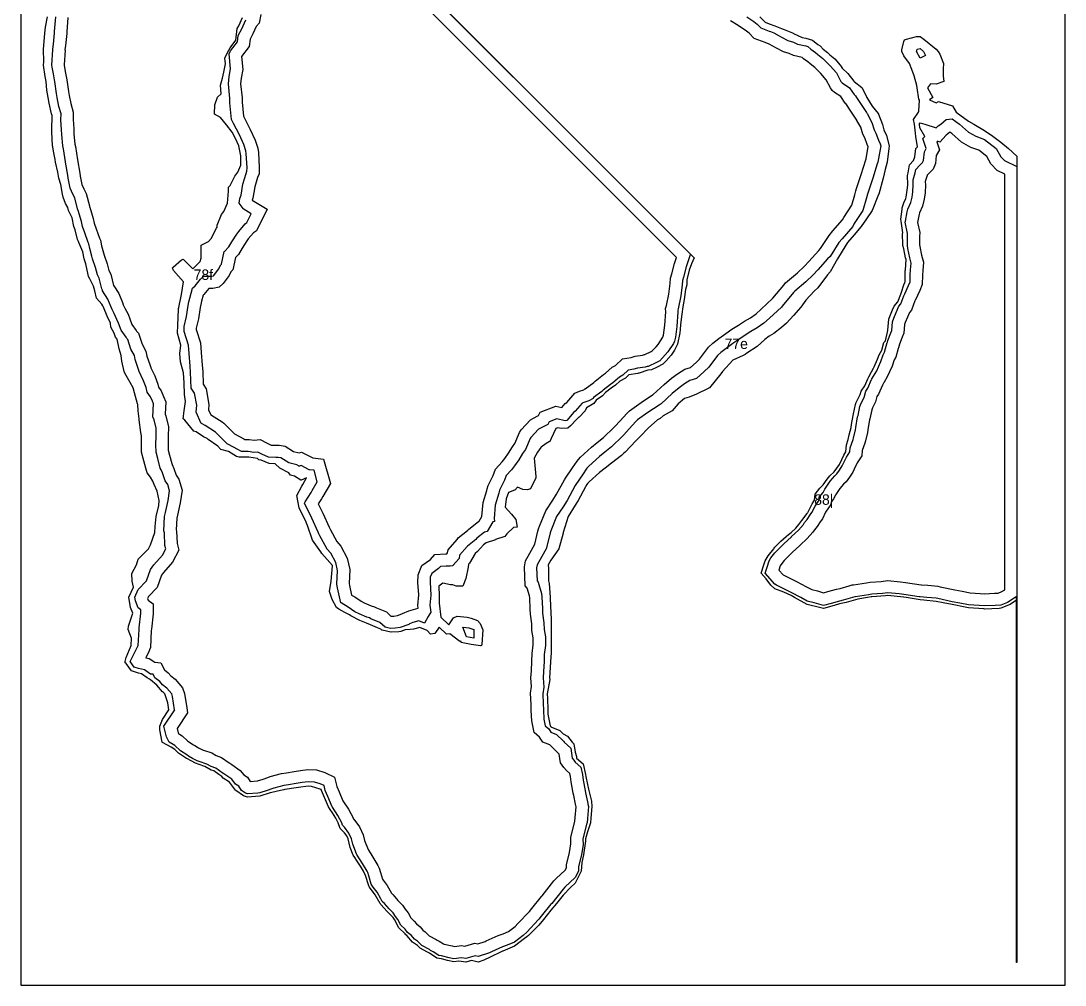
# Model space of a CAD drawing. Header units: millimetres. Extents: x 0 to 600, y 0 to 900.
# Drawn here: x 0 to 600, y 0 to 554 of the extents above; entities that cross this region are included whole.
import ezdxf
from ezdxf.enums import TextEntityAlignment as Align

# ---------------------------------------------------------------- set-up
doc = ezdxf.new("R2010")
doc.units = ezdxf.units.MM
for name, color, linetype in [('CORTE', 1, 'Continuous'), ('GRABADO', 5, 'Continuous'), ('HOJA', 8, 'Continuous')]:
    doc.layers.add(name, color=color, linetype=linetype)

msp = doc.modelspace()

# ---------------------------------------------------------------- linework, layer by layer
at = {"layer": 'CORTE'}
for points in [[(183.64, 621.15), (382.58, 422.21), (386.81, 417.98), (385.36, 414.46), (384.08, 410.79), (382.74, 405.27), (382.58, 402.45), (382.58, 402.45), (382.58, 402.44), (381.82, 399.73), (381.12, 394.05), (381.12, 394.05), (380.29, 389.72), (379.73, 385.58), (379.03, 379.66), (378.81, 376.65), (378.57, 374.9), (378.57, 374.9), (377.31, 368.28), (377.31, 368.28), (377.31, 368.27), (375.47, 364.9), (373.65, 362.05), (373.65, 362.05), (373.64, 362.05), (370.71, 358.73), (368.94, 356.88), (368.94, 356.87), (368.93, 356.86), (365.58, 355.07), (365.58, 355.07), (362.36, 353.57), (362.36, 353.56), (362.35, 353.56), (362.34, 353.56), (360.17, 353.38), (355.33, 351.66), (355.33, 351.66), (354.8, 351.59), (354.53, 351.51), (349.32, 350.69), (347.37, 348.86), (347.37, 348.86), (344.23, 347.02), (341.61, 344.77), (341.61, 344.77), (339.17, 343.02), (335.98, 340.54), (334.16, 338.69), (334.16, 338.68), (330.6, 336.06), (329.16, 334.27), (329.16, 334.26), (329.15, 334.26), (324.99, 331.82), (324.15, 330.09), (324.15, 330.09), (324.14, 330.08), (320.69, 326.27), (320.68, 326.27), (319.21, 325.1), (315.77, 321.33), (315.76, 321.33), (314.3, 320.03), (314.29, 320.02), (314.27, 320.01), (314.26, 320.01), (314.25, 320.01), (310.43, 319.87), (310.43, 319.87), (310.42, 319.88), (308.58, 320.31), (307.39, 319.84), (304.64, 314.06), (304.28, 313.14), (304.11, 312.68), (304.1, 312.68), (304.1, 312.67), (304.09, 312.65), (304.08, 312.65), (301.73, 311.14), (298.95, 309.19), (298.66, 308.88), (296.91, 306.32), (294.97, 302.75), (295.95, 292.3), (295.95, 292.29), (295.95, 291.93), (295.95, 291.92), (295.84, 291.56), (295.84, 291.55), (292.84, 285.14), (292.84, 285.14), (292.84, 285.13), (292.83, 285.13), (292.82, 285.12), (292.82, 285.11), (292.81, 285.11), (292.8, 285.1), (292.79, 285.1), (291.13, 284.7), (291.12, 284.7), (291.1, 284.7), (288.39, 284.74), (288.38, 284.74), (288.37, 284.75), (285.29, 286.13), (283.74, 284.36), (283.73, 284.36), (283.73, 284.35), (283.72, 284.35), (283.71, 284.34), (280.15, 283.07), (278.91, 279.38), (278.21, 274.57), (281.9, 270.69), (281.91, 270.69), (284.31, 267.62), (284.31, 267.61), (284.32, 267.6), (284.32, 267.59), (285.23, 263.23), (285.23, 263.22), (285.23, 263.21), (285.23, 263.21), (285.23, 263.2), (285.23, 263.19), (285.23, 263.18), (285.22, 263.17), (285.2, 263.15), (285.19, 263.14), (285.18, 263.14), (285.17, 263.14), (282.96, 262.95), (279.27, 259.26), (278.09, 257.76), (278.08, 257.75), (278.07, 257.74), (278.07, 257.74), (278.06, 257.74), (272.75, 255.98), (272.75, 255.98), (272.71, 255.97), (272.71, 255.96), (272.69, 255.95), (272.68, 255.94), (267.32, 254.2), (265.79, 253.01), (262.44, 249.11), (262.43, 249.1), (260.99, 247.96), (257.76, 242.47), (257.76, 242.46), (257.25, 241.87), (256.93, 240.16), (255.68, 233.6), (255.68, 233.6), (254.01, 229.22), (254.01, 229.22), (254, 229.2), (253.99, 229.19), (253.98, 229.18), (253.98, 229.18), (253.97, 229.18), (253.95, 229.17), (253.94, 229.17), (250.1, 229.19), (250.09, 229.19), (250.07, 229.19), (248.17, 230.07), (246.85, 230.11), (246.85, 230.11), (242.46, 230.92), (240.24, 229.31), (240.39, 223.64), (240.39, 223.64), (240.27, 219.46), (241.3, 211.49), (245.84, 206.95), (248.54, 211.09), (248.54, 211.1), (248.55, 211.11), (248.55, 211.11), (248.56, 211.12), (250.73, 212.01), (250.74, 212.01), (250.75, 212.01), (250.75, 212.01), (250.76, 212.01), (254.52, 211.72), (256.46, 211.51), (256.47, 211.51), (258.82, 210.77), (258.82, 210.77), (262.38, 209.52), (262.39, 209.52), (262.4, 209.52), (262.41, 209.51), (263.83, 207.86), (263.84, 207.86), (263.84, 207.85), (263.85, 207.85), (265.46, 204.14), (265.46, 204.13), (265.47, 204.13), (265.47, 204.12), (265.47, 204.11), (264.83, 195.69), (264.83, 195.68), (264.83, 195.68), (264.83, 195.67), (264.58, 195.1), (264.58, 195.1), (264.57, 195.09), (264.56, 195.08), (264.55, 195.07), (264.55, 195.07), (264.41, 195.01), (264.4, 195.01), (264.39, 195.01), (264.16, 195.02), (264.15, 195.02), (258.64, 195.79), (252.99, 196.96), (252.98, 196.96), (252.97, 196.97), (252.96, 196.97), (252.95, 196.98), (252.94, 196.99), (252.94, 197), (252.93, 197), (252.93, 197.01), (252.73, 197.55), (252.24, 197.49), (252.23, 197.48), (252.22, 197.49), (252.2, 197.49), (252.19, 197.5), (246.52, 201.92), (244.56, 201.61), (244.55, 201.61), (244.53, 201.61), (244.52, 201.61), (244.51, 201.62), (244.5, 201.62), (240.38, 205.75), (237.88, 202.08), (237.87, 202.07), (237.87, 202.06), (237.86, 202.06), (237.85, 202.05), (237.83, 202.05), (235.33, 201.7), (235.33, 201.7), (235.31, 201.7), (235.29, 201.7), (235.28, 201.71), (235.27, 201.72), (233.48, 203.69), (229.15, 205.51), (225.53, 204.5), (225.52, 204.5), (225.51, 204.5), (223.69, 204.43), (220.89, 204.13), (218.26, 203.22), (218.25, 203.21), (218.25, 203.21), (217.1, 203.06), (217.09, 203.06), (212.68, 202.74), (212.67, 202.74), (212.66, 202.74), (207.52, 203.89), (207.52, 203.89), (207.51, 203.89), (207.5, 203.9), (207.49, 203.9), (206.75, 204.58), (204.94, 205.32), (200.82, 207.01), (200.82, 207.01), (198.52, 208), (194.81, 209.58), (194.81, 209.58), (189.54, 212.13), (189.54, 212.13), (188.74, 212.69), (186.23, 214.17), (186.23, 214.17), (182.64, 216.06), (182.63, 216.06), (181.37, 217.07), (181.36, 217.08), (178.81, 221.6), (178.8, 221.6), (177.33, 226.19), (177.33, 226.2), (177.33, 226.21), (177.33, 226.22), (178.19, 232.1), (179.09, 241), (179.1, 241.04), (179.1, 241.04), (179.09, 241.05), (172.94, 247.95), (172.93, 247.96), (172.34, 249.07), (167.49, 255.61), (167.49, 255.61), (167.49, 255.62), (167.48, 255.62), (164.59, 264.11), (164.59, 264.11), (164.19, 265.42), (163.86, 266.11), (159.88, 274.2), (159.87, 274.2), (159.87, 274.22), (158.59, 281.26), (158.59, 281.27), (158.59, 281.28), (158.59, 281.28), (158.59, 281.29), (158.6, 281.3), (161.41, 286.67), (161.41, 286.67), (162.07, 287.69), (164.07, 291.46), (161, 290.12), (161, 290.11), (160.99, 290.11), (160.97, 290.11), (160.96, 290.11), (160.94, 290.12), (157.15, 292.54), (154.94, 292.97), (154.93, 292.97), (154.93, 292.97), (154.92, 292.97), (154.91, 292.98), (154.9, 292.98), (154.89, 292.99), (154.89, 293), (154, 294.47), (148.72, 297.07), (148.71, 297.07), (148.71, 297.07), (148.7, 297.07), (146.03, 299.57), (142.74, 299.73), (142.73, 299.74), (142.72, 299.74), (142.72, 299.74), (138.15, 301.69), (136.81, 301.9), (136.8, 301.9), (136.79, 301.9), (136.77, 301.91), (135.94, 302.57), (130.97, 303.44), (126.56, 303.44), (125.35, 303.43), (125.35, 303.43), (125.34, 303.43), (124, 303.72), (123.99, 303.72), (123.98, 303.73), (119.25, 306.64), (114.98, 307.8), (114.98, 307.8), (114.97, 307.81), (114.97, 307.81), (114.96, 307.81), (114.95, 307.82), (113.18, 309.64), (107.66, 313.6), (106.95, 314.05), (104.97, 315.14), (100.79, 317.84), (99.35, 318.37), (99.34, 318.38), (99.34, 318.38), (99.33, 318.39), (94.18, 324.72), (93.23, 325.37), (93.23, 325.38), (93.22, 325.39), (93.21, 325.41), (93.2, 325.42), (93.2, 325.43), (93.2, 325.44), (93.2, 325.44), (93.4, 326.75), (93.61, 328.66), (94.64, 335.36), (94.03, 339.34), (94.03, 339.35), (93.76, 346.09), (93.5, 351.91), (91.62, 358.08), (91.62, 358.09), (91.39, 362.91), (91.39, 362.92), (91.87, 367.7), (90.01, 374.6), (90.01, 374.61), (90.01, 374.62), (90.01, 374.62), (90.15, 379.28), (90.61, 388.32), (90.56, 388.72), (90.56, 388.74), (90.68, 389.31), (90.68, 389.31), (92.34, 396.83), (93.42, 404.21), (87.68, 410.61), (87.68, 410.61), (87.67, 410.63), (87.67, 410.63), (87.41, 411.27), (87.03, 411.96), (87.02, 411.97), (87.02, 411.98), (87.02, 411.98), (87.02, 411.99), (87.02, 412), (87.02, 412.01), (87.02, 412.03), (87.41, 412.59), (87.41, 412.59), (87.42, 412.6), (92.24, 416.72), (92.24, 416.72), (92.25, 416.72), (92.47, 416.82), (93.26, 417.19), (93.27, 417.2), (93.28, 417.2), (93.29, 417.2), (93.31, 417.2), (93.32, 417.2), (93.34, 417.19), (93.34, 417.18), (98.86, 411.67), (102.98, 415.79), (103.54, 417.7), (103.52, 425.07), (103.52, 425.07), (103.52, 425.09), (103.53, 425.1), (103.53, 425.11), (103.55, 425.12), (103.56, 425.13), (107.85, 427.28), (109.38, 429.11), (112.36, 435), (112.37, 435.01), (112.37, 435.02), (112.84, 435.49), (112.85, 436.76), (112.85, 436.78), (115.31, 442.88), (115.31, 442.88), (115.32, 442.89), (115.32, 442.9), (116.65, 444.5), (118.74, 449.3), (119.24, 456.25), (119.31, 458.57), (119.31, 458.57), (119.31, 458.59), (119.32, 458.6), (119.32, 458.61), (119.33, 458.61), (120.17, 459.45), (123.01, 464.76), (123.02, 464.77), (124.7, 467.19), (126.34, 471.26), (126.47, 476.57), (125.23, 482.19), (123.3, 486.46), (121.47, 490.04), (118.19, 494.41), (114.66, 498.53), (111.23, 500.52), (111.22, 500.52), (111.21, 500.54), (111.2, 500.55), (111.19, 500.57), (111.19, 500.58), (111.42, 505.89), (111.42, 505.9), (111.42, 505.91), (113, 510.22), (113, 510.23), (113, 510.24), (113.01, 510.25), (113.02, 510.25), (115.07, 512.12), (114.64, 517.13), (114.64, 517.13), (114.65, 517.15), (115.86, 521.18), (116.59, 524.55), (117.5, 529.38), (117.18, 532.75), (117.17, 532.76), (117.18, 532.76), (117.18, 532.78), (117.18, 532.79), (119.5, 537.28), (120.24, 538.68), (120.24, 538.68), (120.24, 538.68), (123.58, 543.04), (124.3, 549.63), (124.3, 549.64), (124.31, 549.66), (124.31, 549.66), (125.16, 551.33), (127.32, 556.02)], [(137.91, 557.79), (136.84, 552.78), (135.18, 550.84), (133.2, 546.55), (131.69, 543.57), (131.24, 539.43), (126.78, 533.62), (127.5, 526.12), (126.57, 521.13), (126.24, 517.86), (127.14, 509.93), (127.15, 507.37), (127.94, 499.31), (128.5, 498.18), (131.82, 491.72), (134.58, 485.63), (136.19, 481.03), (136.51, 478.53), (136.96, 469.75), (136.88, 466.25), (136.01, 464.11), (134.39, 458.64), (133.35, 452.13), (132.96, 451.11), (141.51, 445.81), (135.36, 433.39), (133.6, 432.21), (130.66, 428.75), (129.92, 427.72), (127.24, 423.39), (125.05, 419.85), (123.28, 418.07), (121.72, 411.07), (120.7, 409.9), (119.62, 407.68), (116.14, 403.11), (113.93, 401.08), (110.31, 400.36), (108.03, 400.38), (105.21, 396.83), (104.77, 396.47), (103.85, 392.99), (103.33, 391.12), (103.03, 389.44), (102.05, 382.82), (100.81, 377.59), (100.8, 376.67), (103.19, 369.08), (103.58, 363.51), (104.18, 356.24), (104.52, 352.62), (104.74, 345.25), (106.38, 342.72), (108.08, 333.62), (107.83, 330.52), (109.11, 327.72), (109.46, 327.52), (115.73, 323.59), (116.64, 322.94), (122.51, 316.9), (122.83, 316.71), (128.04, 313.89), (128.63, 313.57), (131.13, 313.57), (134.01, 313.07), (137.57, 313.55), (141.51, 311.33), (143.82, 310.35), (146.73, 310.2), (148.41, 310.19), (151.89, 309.69), (156.73, 306.67), (159.98, 305.8), (161.21, 306.34), (167.78, 302.96), (173.93, 302.31), (177.86, 288.29), (173.49, 280.81), (172.79, 279.48), (170.9, 276.54), (173.44, 271.29), (177.16, 263.07), (177.46, 262.38), (177.9, 261.58), (181.55, 254.84), (183.86, 252.25), (187.57, 245.3), (188.95, 238.8), (188.6, 230.82), (188.77, 229.7), (190.06, 224.16), (191.89, 223.09), (191.89, 223.09), (195.49, 220.58), (197.18, 219.76), (201.22, 218.04), (203.15, 217.45), (204.24, 216.77), (210.02, 214.41), (212.6, 212.05), (212.89, 211.98), (214.31, 212.09), (216.31, 212.35), (218.96, 213.27), (219.28, 213.6), (222.94, 215.05), (228.21, 216.52), (228, 218.2), (228.6, 224.24), (228.17, 231.33), (228.2, 235.79), (230.38, 241.08), (235.33, 244.65), (237.93, 247.45), (244.15, 247.74), (244.73, 247.75), (245.22, 248.33), (245.57, 250.19), (250.72, 256.07), (251.26, 256.99), (256.57, 261.21), (257.16, 261.89), (263.11, 266.51), (263.25, 266.56), (264.93, 269.36), (265.63, 277.24), (267.75, 284.19), (267.9, 285.19), (268.55, 287.12), (271.4, 292.93), (272.63, 296.55), (276.53, 300.7), (278.01, 302.58), (280.17, 305.61), (282.39, 309.36), (283.79, 311.27), (286.47, 317.57), (287.45, 319), (292.88, 324.8), (294.15, 325.69), (297.51, 327.32), (298.4, 329.2), (307.34, 332.72), (310.86, 331.89), (312.79, 334.16), (313.61, 334.86), (318.23, 340.17), (320.96, 341.32), (323.4, 342.14), (324.11, 342.55), (324.2, 342.67), (329.22, 346.37), (329.96, 347.13), (334.68, 350.8), (335.89, 351.67), (339.82, 355.04), (341.58, 356.08), (345.72, 359.96), (350.59, 360.73), (352.95, 361.44), (357.15, 361.94), (358.37, 362.37), (358.55, 362.39), (362.06, 364.02), (362.75, 364.4), (365.08, 366.84), (366.21, 368.12), (368.9, 372.31), (368.93, 372.37), (369.15, 373.54), (369.96, 379.28), (370.51, 386.88), (370.31, 388.83), (371, 390.61), (372.24, 397.1), (373, 403.22), (373.26, 406.24), (374.06, 408.78), (375.49, 414.65), (376.72, 418.17), (367.98, 426.91), (343.98, 450.91), (250.2, 544.69), (185.69, 609.2)], [(424.65, 556.38), (427.71, 553.31), (430.02, 552.44), (433.13, 551.27), (436.99, 549.62), (438.54, 549.21), (443.38, 547.14), (443.81, 546.93), (443.97, 546.88), (448.95, 544.51), (450.93, 544.07), (454.78, 542.97), (457.92, 540.42), (459.32, 539.73), (461.04, 537.87), (463.46, 535.96), (464.9, 534.51), (467.6, 532.18), (470.77, 528.6), (471.37, 527.92), (471.88, 526.94), (475.22, 523.79), (478.67, 519.35), (478.79, 519.27), (478.85, 519.19), (483.12, 515.75), (485.83, 510.55), (485.96, 510.24), (486.06, 510.07), (489.09, 505.15), (492.66, 500.81), (492.72, 500.7), (492.8, 500.45), (495.02, 494.47), (495.89, 491.54), (497.32, 488.28), (498.9, 482.25), (498.64, 480.72), (497.74, 472.98), (496.53, 468.66), (495.4, 463.71), (492.9, 454.58), (492.86, 454.44), (492.8, 454.32), (489.06, 445.17), (485.82, 440.34), (482.78, 435.9), (478.85, 431.1), (475.02, 426.64), (471.88, 421.68), (469.12, 417.39), (464.91, 409.78), (463.47, 408.12), (457.93, 400.77), (455.76, 398.85), (450.97, 393.64), (448.2, 389.6), (443.99, 384.86), (439.85, 380.33), (437.02, 377.85), (432.63, 374.5), (430.04, 372.85), (427.45, 371.06), (423.07, 366.95), (417.11, 363.15), (416.1, 362.42), (414.97, 361.8), (409.13, 359.04), (403.18, 352.55), (402.17, 351.22), (395.63, 343.29), (395.18, 342.94), (394.81, 342.79), (388.2, 339.62), (384.08, 337.8), (381.24, 337.1), (377.72, 334.03), (374.28, 330.04), (369.11, 327.16), (367.3, 325.69), (365.72, 324.76), (360.34, 320.03), (356.04, 315.51), (353.37, 312.81), (347.21, 306.24), (346.39, 305.75), (345.02, 304.41), (339.42, 299.92), (335.71, 296.98), (332.45, 294.56), (326.61, 289.22), (325.49, 288.21), (325.17, 287.74), (324.38, 286.25), (320.24, 278.48), (318.53, 275.72), (314.4, 269.23), (311.68, 260.12), (311.62, 259.98), (311.57, 259.7), (309.01, 250.7), (304.59, 244.13), (303.04, 241.46), (303.09, 239.47), (303.09, 232.23), (303.52, 230.8), (304.18, 222.96), (304.2, 222.43), (304.5, 213.7), (304.52, 213.59), (304.6, 210.64), (304.77, 204.66), (304.76, 204.43), (304.76, 195.39), (304.75, 195.17), (304.6, 191.03), (304.4, 185.91), (304.38, 185.62), (303.78, 176.65), (303.86, 175.66), (302.42, 167.39), (302.59, 164.72), (302.71, 158.13), (302.83, 155.78), (304.16, 148.91), (304.42, 148.7), (304.57, 148.46), (309.6, 146.37), (311.54, 144.47), (314.1, 143.07), (316.78, 139.66), (317.81, 138.68), (318.54, 133.91), (319.24, 131.3), (319.34, 130.38), (323.02, 127.08), (324.46, 121.1), (324.6, 119.88), (325.51, 115.26), (326.13, 112.67), (326.3, 111.84), (327.79, 105.61), (328.05, 102.57), (327.5, 95.94), (327.32, 93.29), (325.51, 88.12), (324.46, 84.04), (324.48, 82.67), (323.3, 74.77), (322.22, 70.4), (321.96, 65.5), (318.53, 58.63), (315.96, 56.21), (311.55, 51.71), (307.78, 46.96), (304.58, 43.02), (300.27, 37.69), (297.61, 34.53), (291.62, 28.42), (290.63, 27.73), (289.4, 26.79), (283.65, 22.39), (276.97, 19.55), (276.67, 19.45), (276.01, 19.15), (269.7, 15.97), (266.01, 14.25), (262.7, 13.14), (258.99, 14.22), (255.74, 13.19), (251.71, 13.8), (248.76, 13.44), (245.05, 14.24), (241.77, 15.08), (239.07, 15.57), (234.78, 18.34), (234.33, 18.55), (233.32, 19.16), (229.34, 21.2), (227.8, 22.72), (225.02, 24.74), (221.84, 28.43), (221.21, 28.95), (220.82, 29.45), (217.22, 32.93), (214.66, 37.7), (214.24, 38.23), (213.85, 38.82), (210.37, 42.33), (206.88, 46.35), (206.62, 46.63), (206.47, 46.97), (203.62, 51.9), (200.23, 56.22), (200.07, 56.47), (199.89, 57.09), (198, 62.98), (196.86, 65.49), (195.12, 68.39), (192.93, 71.8), (191.9, 73.37), (190.9, 74.75), (189.2, 79.08), (188.08, 84.02), (187.25, 85.73), (185.97, 87.53), (183.48, 89.97), (182.38, 93.28), (180.98, 95.91), (178.99, 98.96), (177.71, 100.83), (176.71, 102.53), (175.03, 106.55), (172.69, 111.8), (172.53, 112.45), (172.05, 112.69), (166.95, 114.22), (165.11, 114.29), (159.51, 113.55), (158.15, 113.34), (151.64, 112.36), (151.18, 112.28), (149.17, 111.75), (144.22, 110.71), (143.24, 110.46), (137.24, 108.6), (134.73, 108.43), (130.25, 108.09), (127.91, 108.69), (123.52, 111.77), (123.39, 111.98), (123.23, 112.07), (119.86, 116.55), (116.27, 119.01), (115.42, 119.9), (113.69, 121.03), (110.83, 123.04), (109.31, 123.58), (105.76, 125.56), (102.35, 126.68), (100.32, 127.59), (95.37, 130.2), (95.32, 130.22), (95.23, 130.28), (90.6, 133.22), (88.39, 135.32), (86.26, 136.71), (81.43, 139.45), (81.37, 139.48), (81.27, 139.57), (79.78, 146.72), (79.76, 148.88), (81.4, 152.61), (85.04, 158.15), (84.43, 162.15), (82.65, 167.35), (82, 168.12), (81.41, 168.56), (78.16, 172.28), (74.44, 175.33), (73.86, 175.81), (72.57, 176.59), (69.23, 178.89), (67.5, 179.23), (63.59, 180.69), (60.5, 184.86), (59.92, 185.12), (59.89, 185.92), (60.48, 188.18), (63.46, 195.19), (63.64, 199.36), (61.65, 204.42), (61.92, 206.36), (64.4, 213.69), (63, 217.03), (62.09, 222.97), (64.72, 228.6), (63.98, 232.2), (63.66, 236.46), (66.42, 241.51), (67.45, 244.69), (73.26, 250.78), (74.42, 253), (76.87, 260.01), (77.07, 263.52), (77.77, 269.27), (79.22, 275.65), (79.52, 278.51), (78.4, 283.78), (76.58, 287.75), (75.8, 289.57), (74.43, 291.95), (72.47, 294.41), (71.75, 297.02), (70.68, 301.32), (69.24, 306.29), (69.3, 308.77), (69.3, 315.55), (68.95, 317.54), (67.87, 324.82), (67.91, 325.44), (67.45, 329.94), (67.11, 333.63), (67.07, 334.07), (65.27, 340.42), (64.46, 343.31), (62.76, 346.33), (60.48, 350.33), (59.75, 351.6), (59.35, 352.58), (58.03, 358.6), (57.71, 361.85), (56.4, 365.68), (55.23, 371.09), (54.4, 372.27), (53.51, 374.72), (51.77, 378.06), (51.43, 380.36), (49.52, 384.31), (47.49, 389.62), (47.16, 390.43), (46.55, 391.37), (43.5, 394.83), (42.42, 398.89), (41.71, 401.72), (39.57, 405.85), (38.88, 407.23), (38.72, 408.15), (37.3, 414.4), (36.32, 417.41), (35.54, 421.31), (33.25, 426.66), (33.04, 427.25), (32.6, 428.43), (31.17, 434.03), (30.49, 435.93), (29.44, 440.99), (27.33, 445.18), (26.91, 446.88), (25.63, 449.22), (24.37, 452.77), (23.83, 454.45), (22.93, 460.13), (21.82, 463.71), (21.3, 467.24), (19.91, 472.98), (19.69, 474.36), (18.65, 479.17), (18.29, 481.76), (18.18, 482.24), (17.79, 490.37), (17.74, 491.51), (17.89, 499.75), (17.63, 500.75), (16.21, 506.77), (15.63, 510.02), (14.89, 514.28), (14.45, 519.28), (13.88, 522.2), (13.02, 528.55), (13.15, 530.51), (13, 537.82), (13.24, 539.89), (13.83, 547.08), (14.22, 550.46), (15.26, 556.34)], [(27.06, 556.03), (26.32, 547.72), (26.34, 546.78), (25.61, 539.85), (25.34, 537.49), (25.35, 537.24), (25.35, 537.24), (24.78, 528.79), (24.79, 528.67), (25.52, 524.98), (26.27, 521.24), (26.38, 520.13), (27.35, 513.48), (27.73, 511.25), (28.61, 506.59), (30.07, 501.71), (29.98, 497.4), (30.33, 491.96), (30.5, 489.24), (31.01, 483.28), (31.3, 481.93), (32.53, 474.27), (32.55, 474.16), (33.87, 466.49), (34.07, 464.84), (35.04, 460.15), (36.18, 457.5), (37.59, 454.91), (39.35, 447.88), (39.52, 447.32), (39.57, 447.13), (41.6, 440.58), (42.13, 437.85), (43.35, 434.61), (45.25, 429.2), (45.75, 428.04), (46.38, 424.88), (47.48, 420.77), (47.85, 419.43), (49.5, 414.5), (50.56, 410.72), (51.63, 408.63), (53.28, 402.04), (53.35, 401.8), (56.19, 397.42), (58.35, 392.2), (58.84, 390.92), (59.78, 388.97), (61.55, 385.52), (62.64, 382.88), (63.79, 379.7), (66.32, 376.13), (66.5, 375.85), (67.57, 374.68), (69.64, 368.23), (71.81, 364.35), (72.45, 361.41), (74.1, 356.6), (74.64, 354.89), (74.66, 354.8), (76.89, 350.04), (78.7, 345.34), (79.08, 343.62), (80.54, 341.47), (82.01, 338.3), (83.2, 335.21), (82.86, 328.05), (83.3, 327.13), (84.81, 320.76), (84.67, 315.38), (84.55, 310.47), (84.63, 307.34), (85.44, 304.46), (86.64, 299.65), (86.92, 299.15), (87.91, 296.85), (89.29, 293.04), (90.83, 290.72), (92.65, 284.38), (91.47, 277.23), (89.95, 270.07), (89.56, 268.33), (89.24, 261.67), (89.41, 260.9), (89.75, 253.74), (90.83, 249.99), (87.19, 243.03), (81.85, 237.15), (80.73, 235.54), (78.35, 228.55), (73.32, 223.25), (72.81, 222.15), (73.21, 221.18), (75.94, 219.05), (75.94, 213.33), (75.01, 204.47), (74.93, 203.84), (74.41, 194.01), (73.99, 192.59), (73.7, 192.03), (71.77, 188.16), (73.74, 187.77), (76.99, 185.53), (80.38, 185.15), (82.55, 181.15), (84.64, 179.44), (86.21, 177.64), (88.72, 175.75), (92.86, 170.88), (94.02, 167.5), (95.28, 159.26), (95.69, 156.52), (89.74, 147.55), (90.33, 145.05), (90.56, 144.59), (91.11, 144.28), (92.75, 143.2), (95.96, 140.16), (99.1, 138.17), (99.99, 137.61), (102.06, 136.4), (104.37, 135.18), (104.88, 134.95), (109.63, 133.4), (112.21, 131.96), (115.26, 130.88), (119.68, 127.76), (120.07, 127.6), (121.24, 126.74), (126.08, 123.42), (128.01, 120.85), (130.22, 119.52), (131.79, 117.05), (135.68, 117.35), (135.95, 117.37), (139.24, 118.38), (141.84, 119.35), (143.2, 119.83), (149.69, 121.54), (152.62, 122.05), (157.08, 122.72), (160.61, 123.28), (164.79, 123.83), (169.95, 123.64), (174.66, 122.23), (180.16, 119.44), (181.53, 114.11), (182.84, 111.16), (185.08, 105.81), (188.19, 101.04), (190.84, 96.04), (190.98, 95.64), (191.31, 95.31), (194.47, 90.88), (196.67, 86.35), (197.4, 83.12), (199.46, 77.88), (202.2, 73.59), (205.11, 68.75), (205.81, 67.2), (206.59, 64.79), (207.69, 60.97), (208.13, 60.3), (210.51, 57.26), (213.03, 52.89), (213.29, 52.38), (213.82, 51.91), (216.67, 48.64), (219.3, 45.99), (220.87, 43.63), (222.5, 41.56), (224.03, 38.73), (226.04, 36.78), (227.26, 35.22), (229.41, 33.46), (231.04, 31.57), (232.34, 30.62), (234.59, 28.41), (238.68, 26.3), (239.24, 25.83), (240.41, 25.25), (242.81, 23.7), (243.27, 23.61), (247.73, 22.48), (249.08, 22.19), (253.18, 22.7), (255.18, 22.39), (260.92, 24.2), (262.55, 23.73), (266.68, 25.12), (267.39, 25.47), (274.15, 28.52), (277.03, 29.44), (280.1, 30.75), (283.97, 33.71), (285.63, 35.36), (292.23, 42.31), (293.59, 43.98), (299.15, 50.84), (299.55, 51.34), (306.3, 59.85), (307.62, 61.21), (312.82, 66.12), (313.42, 67.33), (313.52, 69.11), (315.26, 76.13), (316.01, 81.19), (315.95, 84.87), (318.38, 94.28), (318.53, 96.34), (319.03, 102.36), (318.67, 103.89), (317.66, 109.04), (317.35, 110.37), (316.09, 116.73), (315.75, 119.89), (315.36, 121.51), (313.41, 123.27), (312.01, 125.02), (310.14, 127.71), (309.37, 132.75), (307.44, 134.57), (307.33, 134.63), (303.87, 138.03), (299.87, 139.69), (298.05, 142.51), (294.89, 145.07), (293.57, 151.89), (293.26, 157.89), (293.2, 161.25), (292.78, 167.77), (293.43, 171.51), (293.04, 176.62), (293.31, 180.61), (293.61, 186.23), (293.78, 190.62), (294.37, 195.58), (294.37, 199.53), (293.63, 203.73), (293.51, 207.68), (292.78, 213.11), (292.68, 216.12), (292.36, 222.49), (292.26, 223.7), (290.93, 228.07), (289.7, 229.41), (289.34, 240.34), (290.02, 243.83), (291.47, 246.55), (295.22, 253.3), (297.09, 260.81), (297.51, 262.23), (298.08, 263.71), (301.59, 272.48), (305.68, 278.69), (307.82, 282.04), (312.37, 290.37), (312.91, 291.38), (316.93, 297.25), (319.54, 301.11), (320.31, 302.1), (321.64, 303.34), (327.89, 309.16), (331.15, 311.73), (334.8, 314.61), (340.65, 320.34), (341.22, 320.98), (344.33, 324.33), (348.25, 328.55), (349.64, 330.05), (356.39, 334.88), (363, 339.15), (363.3, 339.32), (363.31, 339.33), (369.62, 345.1), (373.84, 348.78), (377.31, 351.26), (381.46, 353.93), (384.75, 354.93), (387.94, 357.69), (389.92, 359.64), (395.1, 366.52), (397.64, 368.88), (401.06, 371.5), (405.08, 374.37), (408.59, 376.84), (412.31, 379.3), (415.84, 381.52), (419.28, 383.51), (422.47, 385.78), (425.31, 388.39), (431.93, 394.47), (432.1, 394.69), (438.4, 402.15), (439.37, 403.59), (446.3, 409.36), (450.19, 413.07), (452.77, 415.76), (458.41, 422.22), (459.47, 423.23), (464.35, 430.84), (466.58, 433.42), (472.14, 439.85), (472.8, 441.15), (477.38, 448.12), (479.09, 454.18), (479.69, 456.37), (480.13, 457.85), (482.82, 465.87), (485.46, 474.27), (485.66, 474.82), (485.91, 476.21), (486.85, 481.72), (486.31, 482.95), (484.88, 486.8), (483.85, 488.9), (482.53, 492.95), (480.38, 496.87), (480.29, 496.98), (479.93, 497.57), (476.86, 502.16), (474.09, 506.57), (473.7, 506.88), (471.1, 510.54), (467.45, 512.96), (466.22, 514.17), (465.14, 515.59), (462.75, 520.2), (459.55, 523.83), (456.17, 527.24), (453.48, 529.36), (452.14, 530.51), (449.66, 532.34), (448.83, 533.02), (443.85, 534.13), (441.36, 535.32), (438.1, 536.39), (433.7, 538.57), (432.35, 539.35), (429.59, 540.82), (428.05, 541.48), (427.56, 541.67), (421.35, 544.01), (418.38, 546.99), (416.98, 548.13), (413.21, 550.59), (412.39, 551.16), (412.12, 551.36), (407.8, 554.17)]]:
    msp.add_lwpolyline(points, dxfattribs=at)
for points in [[(505.74, 438.91), (505.66, 440.17), (506.3, 445.9), (506.33, 446.65), (507.32, 449.58), (508.46, 452.02), (508.64, 452.87), (509.49, 458.2), (509.55, 459.83), (509.4, 465.24), (509.9, 466.82), (510.51, 471.41), (512.97, 473.81), (513.57, 476.05), (514.23, 480.78), (515.27, 481.75), (514.31, 487.7), (514.02, 489.63), (513.4, 494.67), (512.95, 497.42), (515.75, 501.68), (515.86, 502.21), (516.25, 508.61), (515.91, 509.1), (514.94, 515.59), (514.73, 516.97), (513.22, 522.54), (511.9, 526.07), (510.6, 529.5), (507.32, 534.09), (506.25, 536.49), (506.19, 537.36), (507.32, 542.15), (507.74, 543.23), (508.83, 543.55), (514.62, 545.08), (516.67, 545.01), (518.88, 543.54), (525.96, 537.76), (526.98, 536.55), (528.1, 534.95), (530.17, 529.55), (529.95, 526.55), (529.95, 522.57), (530.29, 519.28), (525.92, 517.68), (522.67, 517.98), (520.87, 515.59), (523.99, 510.12), (522.03, 508.64), (525.91, 506.96), (527.24, 507.7), (535.22, 505.29), (537.33, 501.71), (544.47, 496.43), (547.6, 494.75), (553.73, 491.05), (558.55, 487.77), (563, 484.32), (567.42, 480.8), (572.29, 476.31), (572.29, 462.78), (572.29, 417.91), (572.29, 369.86), (572.29, 328.65), (572.29, 283.27), (572.29, 222.77), (572.29, 180.01), (572.29, 140.62), (572.29, 123.73), (572.29, 104.53), (572.29, 84.25), (572.29, 76.19), (572.29, 76.19), (572.29, 75.72), (572.29, 63.64), (572.29, 63.35), (572.29, 39.53), (572.29, 15.17), (572.29, 13), (572.14, 13), (572.14, 15.32), (572.14, 28.74), (572.14, 48.45), (572.14, 62.53), (572.14, 68.34), (572.14, 70.46), (572.14, 70.46), (572.14, 89.55), (572.14, 132.5), (572.14, 202.94), (572.14, 221.11), (568.39, 218.69), (562.97, 216.53), (562.02, 216.49), (553.69, 216.12), (553.21, 216.14), (544.42, 216.84), (542.54, 217.2), (535.16, 218.62), (529.93, 219.72), (525.9, 220.49), (518.76, 221.16), (516.64, 221.45), (508.59, 222.75), (507.38, 222.93), (507.09, 222.97), (498.13, 223.88), (496.89, 223.69), (488.88, 223.12), (488.49, 223.05), (486.42, 222.75), (480.95, 221.75), (479.63, 221.47), (474.27, 219.81), (470.36, 219.01), (467.22, 218.15), (461.09, 216.38), (459.7, 216.81), (451.8, 218.7), (444.59, 222.76), (442.53, 223.82), (438.42, 225.86), (433.27, 227.81), (431, 229.75), (428.23, 233.52), (425.38, 236.75), (426.93, 241.54), (427.59, 243.77), (429.41, 246.67), (432.59, 250.76), (432.86, 251.05), (433.25, 251.59), (436.75, 255.1), (439.65, 257.74), (440.99, 258.89), (442.52, 260.08), (445.23, 262.65), (447.03, 264.7), (448.66, 267.03), (451.77, 271.02), (452.05, 271.45), (452.21, 271.66), (454.57, 276.51), (455.99, 278.62), (456.37, 282.12), (459.14, 285.61), (459.95, 286.43), (461.03, 287.43), (463.36, 290.82), (464.88, 292.59), (467.22, 294.89), (470.29, 299.24), (470.42, 299.44), (470.47, 299.54), (472.79, 304.62), (474.05, 306.5), (474.31, 310.43), (475.44, 313.47), (476, 316.12), (476.98, 320.43), (477.24, 322.15), (478.19, 327.4), (478.36, 328.29), (479.53, 333.62), (479.67, 334.27), (479.71, 334.39), (482.19, 339.36), (482.76, 341.36), (484.89, 344.31), (486.57, 348.33), (487.2, 349.54), (488.8, 352.48), (489.97, 354.43), (490.34, 355.3), (492.27, 359.65), (493.19, 362.27), (494.73, 364.78), (495.88, 369.25), (496.75, 370.24), (498.05, 376.2), (498.05, 376.35), (498.68, 382.7), (498.85, 383.18), (500.88, 388.03), (501.78, 390.16), (503.91, 392.73), (505.55, 397.12), (505.99, 398.12), (507.32, 402.46), (507.88, 403.68), (508.05, 404.08), (508.15, 410.41), (508.2, 411.04), (508.62, 417.02), (508.38, 417.99), (507.32, 423.07), (506.78, 424.96), (506.73, 425.41), (506.62, 431.97), (506.83, 432.32), (505.74, 438.91)], [(527.84, 480.02), (525.92, 476.66), (525.43, 472.14), (524.15, 468.78), (521.53, 466.13), (520.75, 465.36), (520.74, 465.29), (519.64, 461.83), (519.7, 459.79), (519.51, 455.21), (518.94, 451.6), (518.09, 447.58), (516.28, 443.7), (516.15, 443.08), (515.25, 438.28), (516.52, 432.43), (516.35, 430.2), (516.41, 425.47), (516.55, 424.38), (517.57, 419.54), (518.56, 415.44), (518.22, 410.55), (518.04, 407.94), (517.95, 402.6), (516.49, 399.18), (513.82, 393.36), (513.72, 393.25), (511.73, 387.91), (510.55, 386.49), (509.4, 383.76), (508.11, 380.69), (507.73, 379.57), (507.24, 374.68), (506.44, 372.37), (504.77, 368.25), (504.31, 366.15), (504.08, 365.89), (502.78, 360.85), (501.8, 359.26), (500.57, 355.74), (499.13, 352.49), (498, 349.88), (495.75, 346.12), (495.73, 345.9), (495.02, 344.8), (492.82, 339.53), (491.9, 338.26), (491.01, 335.12), (489.29, 331.65), (488.89, 330.52), (487.82, 325.49), (487.56, 324.76), (486.71, 319.25), (486.64, 318.91), (486.38, 317.59), (485.28, 312.78), (485.01, 311.51), (483.44, 307.28), (483.24, 304.16), (480.46, 300.03), (478.86, 296.53), (477.99, 294.79), (476.05, 291.9), (474.14, 289.17), (472.74, 287.8), (470.58, 285.29), (468.21, 281.83), (468.06, 281.59), (466.97, 279.38), (465.51, 277.55), (465.36, 276.15), (462.38, 271.71), (460.56, 267.99), (459.29, 266.29), (457.46, 263.51), (455.98, 261.61), (455.12, 260.37), (451.83, 256.63), (447.83, 252.84), (447.78, 252.79), (447.36, 252.36), (443.34, 248.72), (440.37, 245.74), (439.47, 244.89), (438.59, 243.94), (436.69, 241.5), (436.3, 240.87), (435.56, 238.4), (437.92, 235.73), (445.69, 231.89), (451.45, 228.92), (454.38, 227.27), (457.69, 226.48), (461.17, 225.39), (463.7, 226.12), (468.73, 227.49), (470.78, 227.92), (475.94, 229.51), (477.69, 229.93), (478.46, 230.08), (485.84, 231.12), (488.01, 231.51), (494.37, 231.97), (497.96, 232.51), (505.48, 231.75), (508.35, 231.37), (517.26, 230.05), (517.53, 230), (521.15, 229.73), (526.89, 229.19), (528.17, 228.95), (536.54, 227.18), (540.81, 226.36), (545.35, 225.51), (551.11, 225.05), (553.71, 224.92), (559.46, 225.17), (561.48, 225.26), (563.62, 226.12), (565.29, 227.19), (565.29, 250.25), (565.29, 311.45), (565.29, 357.34), (565.29, 399.02), (565.29, 447.63), (565.29, 465.96), (560.89, 468.08), (557.29, 471.85), (554.99, 476.17), (550.33, 479.77), (545.86, 481.37), (540.39, 484.33), (534.92, 489.32), (533.85, 490.11), (532.68, 489.09), (531.57, 488.4), (527.97, 484.47), (526.59, 484.94), (526.27, 484.62), (527.84, 480.02)]]:
    msp.add_lwpolyline(points, close=True, dxfattribs=at)
at = {"layer": 'GRABADO'}
for points in [[(185.98, 618.8), (255.15, 549.64), (348.93, 455.86), (372.93, 431.85), (383.16, 421.63), (384.79, 420), (384.63, 419.62), (382.21, 412.66), (380.81, 406.89), (380.17, 404.86), (379.96, 402.49), (379.96, 402.49), (379.16, 396.01), (377.76, 388.68), (377.76, 388.68), (377.75, 388.67), (377.45, 387.87), (377.53, 386.98), (377.53, 386.97), (376.92, 378.53), (376.06, 372.4), (376.06, 372.4), (375.6, 369.99), (375.6, 369.99), (375.6, 369.98), (374.93, 368.76), (374.93, 368.75), (371.81, 363.88), (371.81, 363.88), (370.24, 362.11), (370.24, 362.11), (367.05, 358.77), (367.05, 358.76), (367.04, 358.75), (365.2, 357.77), (365.2, 357.76), (360.39, 355.53), (360.38, 355.52), (360.37, 355.52), (359.88, 355.48), (358.76, 355.08), (358.75, 355.08), (354.38, 354.56), (352.16, 353.89), (352.15, 353.89), (348.94, 353.38), (345.8, 350.43), (345.79, 350.43), (343.9, 349.32), (340.22, 346.16), (340.22, 346.15), (338.86, 345.18), (334.63, 341.89), (333.83, 341.07), (333.82, 341.07), (329.09, 337.58), (328.76, 337.17), (328.76, 337.17), (328.74, 337.16), (326.32, 335.73), (326.31, 335.73), (323.44, 334.77), (322.45, 334.35), (318.54, 329.86), (318.54, 329.86), (317.76, 329.2), (313.68, 324.41), (313.68, 324.41), (313.67, 324.4), (313.66, 324.4), (313.65, 324.39), (312.81, 324.23), (312.79, 324.23), (312.78, 324.23), (312.77, 324.23), (307.86, 325.41), (303.53, 323.7), (302.77, 322.1), (302.77, 322.09), (302.76, 322.08), (302.76, 322.07), (302.75, 322.07), (302.74, 322.07), (297.71, 319.64), (297.5, 319.49), (292.93, 314.61), (292.64, 314.19), (289.91, 307.79), (289.91, 307.78), (289.91, 307.78), (288.24, 305.5), (286.04, 301.79), (286.04, 301.79), (283.61, 298.38), (281.83, 296.13), (281.83, 296.13), (278.77, 292.87), (277.89, 290.25), (277.88, 290.24), (275.03, 284.45), (274.73, 283.55), (274.6, 282.66), (274.6, 282.65), (272.54, 275.89), (271.85, 268.2), (272.06, 266.54), (272.06, 266.53), (272.05, 266.52), (272.05, 266.51), (272.05, 266.5), (272.04, 266.48), (272.02, 266.47), (272.01, 266.47), (272, 266.46), (271.25, 266.3), (267.93, 260.75), (267.93, 260.74), (267.92, 260.74), (267.91, 260.73), (267.9, 260.72), (267.89, 260.72), (266.47, 260.25), (262.01, 256.79), (261.44, 256.14), (261.44, 256.13), (256.63, 252.32), (256.42, 251.95), (256.42, 251.95), (252.1, 247.02), (251.76, 245.21), (251.76, 245.2), (251.75, 245.19), (251.75, 245.18), (248.19, 241.03), (248.19, 241.03), (248.18, 241.02), (248.17, 241.01), (248.15, 241.01), (248.15, 241.01), (246.69, 240.8), (246.69, 240.8), (244.4, 240.74), (241.12, 240.59), (239.99, 239.37), (239.99, 239.37), (236.09, 236.57), (235.19, 234.38), (235.17, 231.52), (235.62, 224.11), (235.62, 224.1), (235.04, 218.29), (235.55, 214.33), (235.55, 214.32), (235.55, 214.31), (235.54, 214.3), (235.54, 214.29), (235.54, 214.28), (233.96, 211.81), (231.92, 208.04), (231.91, 208.04), (231.9, 208.02), (231.88, 208.01), (231.87, 208.01), (231.86, 208.01), (231.85, 208), (231.83, 208.01), (231.83, 208.01), (228.61, 209.36), (225.17, 208.4), (223.28, 207.65), (222.86, 207.21), (222.85, 207.21), (222.84, 207.2), (222.83, 207.2), (217.93, 205.51), (217.93, 205.51), (217.92, 205.51), (215.03, 205.12), (212.37, 204.93), (212.36, 204.93), (212.36, 204.93), (209.25, 205.62), (209.25, 205.62), (209.24, 205.63), (209.24, 205.63), (209.23, 205.63), (206.21, 208.4), (201.04, 210.51), (201.04, 210.52), (201.03, 210.52), (200.23, 211.02), (198.82, 211.45), (198.82, 211.45), (194.28, 213.39), (194.28, 213.39), (191.94, 214.52), (191.94, 214.52), (188.1, 217.19), (183.96, 219.64), (183.95, 219.64), (183.93, 219.66), (183.93, 219.67), (183.93, 219.67), (183.92, 219.68), (183.92, 219.68), (181.89, 228.38), (181.89, 228.38), (181.58, 230.45), (181.58, 230.46), (181.58, 230.46), (181.92, 238.22), (180.93, 242.88), (178.08, 248.22), (175.79, 250.79), (175.78, 250.8), (175.78, 250.8), (171.77, 258.2), (171.16, 259.29), (171.16, 259.29), (170.75, 260.25), (167.1, 268.32), (162.97, 276.86), (162.97, 276.87), (162.96, 276.88), (162.96, 276.89), (162.96, 276.91), (162.96, 276.92), (162.97, 276.93), (163.31, 277.7), (163.31, 277.7), (166.75, 283.02), (167.37, 284.21), (167.37, 284.21), (170.32, 289.26), (168.47, 295.84), (165.74, 296.13), (165.73, 296.13), (165.73, 296.14), (165.72, 296.14), (160.98, 298.59), (159.88, 298.11), (159.87, 298.1), (159.86, 298.1), (159.84, 298.1), (159.83, 298.1), (159.82, 298.11), (158.51, 298.95), (153.91, 300.18), (153.9, 300.18), (153.9, 300.19), (149.44, 302.97), (147.88, 303.19), (146.51, 303.21), (146.51, 303.21), (142.22, 303.42), (142.22, 303.42), (142.21, 303.42), (142.2, 303.43), (138.41, 305.04), (138.41, 305.05), (136.18, 306.3), (133.88, 305.99), (133.88, 305.98), (133.87, 305.98), (130.53, 306.57), (126.87, 306.57), (126.85, 306.57), (126.84, 306.57), (124.71, 307.73), (119.33, 310.65), (118.62, 311.08), (118.34, 311.16), (118.33, 311.16), (118.32, 311.17), (118.31, 311.17), (112.06, 317.61), (111.83, 317.77), (105.89, 321.5), (103.69, 322.72), (103.68, 322.73), (103.67, 322.73), (103.67, 322.74), (103.66, 322.75), (100.71, 329.27), (100.7, 329.28), (100.7, 329.29), (100.7, 329.3), (101.03, 333.25), (99.76, 340.08), (97.81, 343.08), (97.8, 343.09), (97.8, 343.1), (97.8, 343.11), (97.8, 343.12), (97.53, 352.18), (97.2, 355.62), (96.6, 362.97), (96.26, 367.77), (93.79, 375.62), (93.79, 375.63), (93.79, 375.64), (93.82, 378.43), (93.82, 378.44), (95.17, 384.14), (96.12, 390.56), (96.12, 390.57), (96.49, 392.67), (96.5, 392.67), (97.09, 394.82), (98.58, 400.45), (98.58, 400.46), (98.59, 400.47), (98.59, 400.47), (98.6, 400.48), (100.2, 401.77), (103.28, 405.65), (103.28, 405.65), (105.03, 407.4), (105.04, 407.41), (105.04, 407.41), (105.05, 407.42), (105.06, 407.42), (105.07, 407.42), (105.08, 407.42), (109.65, 407.37), (110.65, 407.57), (110.95, 407.84), (113.62, 411.37), (114.81, 413.81), (114.82, 413.82), (114.82, 413.82), (115.28, 414.34), (116.89, 421.57), (116.89, 421.57), (116.9, 421.59), (116.9, 421.6), (116.91, 421.6), (119.52, 424.22), (121.28, 427.07), (124.09, 431.61), (124.09, 431.61), (125.14, 433.07), (125.14, 433.08), (128.9, 437.49), (128.91, 437.5), (128.91, 437.5), (129.91, 438.17), (132.41, 443.22), (127.68, 446.16), (127.67, 446.16), (127.66, 446.17), (127.66, 446.18), (125.47, 449.32), (125.47, 449.32), (125.46, 449.33), (125.46, 449.34), (125.45, 449.35), (125.45, 449.37), (125.83, 452.06), (125.83, 452.07), (125.83, 452.07), (126.56, 453.95), (127.55, 460.2), (127.55, 460.2), (129.4, 466.42), (129.4, 466.42), (129.91, 467.69), (129.96, 469.65), (129.53, 477.91), (129.34, 479.42), (128.08, 483.02), (125.52, 488.67), (122.26, 495.02), (121.1, 497.35), (121.1, 497.35), (121.09, 497.36), (121.09, 497.37), (120.15, 507.01), (120.14, 509.52), (119.2, 517.82), (119.2, 517.82), (119.2, 517.83), (119.63, 522.13), (120.44, 526.44), (119.6, 535.17), (119.6, 535.17), (119.6, 535.18), (119.6, 535.19), (119.6, 535.2), (119.61, 535.21), (120.27, 536.51), (120.49, 536.91), (120.49, 536.91), (120.49, 536.92), (124.49, 542.13), (124.87, 545.6), (124.87, 545.61), (124.88, 545.63), (124.88, 545.63), (126.9, 549.59), (129.23, 554.66)], [(417.12, 556.4), (421.11, 553.79), (423.08, 552.19), (425.24, 550.02), (430.02, 548.22), (430.66, 547.98), (432.62, 547.14), (435.75, 545.47), (437, 544.75), (440.76, 542.89), (443.97, 541.83), (446.15, 540.79), (450.93, 539.72), (452.08, 539.39), (453.95, 537.87), (456.51, 535.98), (457.93, 534.76), (460.84, 532.47), (464.67, 528.61), (464.81, 528.47), (464.91, 528.33), (468.57, 524.19), (471.09, 519.33), (471.48, 518.81), (471.87, 518.43), (476.06, 515.65), (478.85, 511.73), (479.62, 511.1), (480.16, 510.07), (482.73, 505.97), (485.83, 501.35), (486.01, 501.06), (486.2, 500.81), (488.99, 495.73), (490.35, 491.54), (491.32, 489.57), (492.8, 485.58), (493.72, 483.49), (494.05, 482.25), (492.81, 474.99), (492.44, 472.97), (492.09, 472.01), (489.48, 463.71), (486.8, 455.73), (486.42, 454.45), (485.83, 452.31), (483.83, 445.18), (478.86, 437.61), (477.98, 435.91), (471.88, 428.85), (469.97, 426.64), (464.91, 418.74), (463.47, 417.37), (457.93, 411.04), (455.14, 408.11), (450.96, 404.13), (444.62, 398.85), (444, 397.93), (437.5, 390.22), (437.02, 389.64), (436.96, 389.59), (430.05, 383.24), (426.88, 380.33), (423.07, 377.61), (419.45, 375.52), (416.1, 373.41), (412.53, 371.06), (409.13, 368.66), (405.23, 365.88), (402.16, 363.53), (400.31, 361.81), (395.2, 355.02), (392.69, 352.55), (388.21, 348.67), (384.43, 347.52), (381.24, 345.47), (378.19, 343.28), (374.28, 339.88), (367.88, 334.02), (367.3, 333.56), (366.67, 333.19), (360.33, 329.09), (354.28, 324.76), (353.37, 323.79), (349.46, 319.57), (346.4, 316.28), (345.72, 315.51), (339.43, 309.35), (335.49, 306.24), (332.46, 303.84), (326.41, 298.21), (325.49, 297.36), (325.21, 296.99), (322.72, 293.31), (318.9, 287.74), (318.53, 287.05), (313.85, 278.48), (311.56, 274.88), (307.83, 269.22), (304.59, 261.14), (304.14, 259.97), (303.85, 258.98), (301.79, 250.71), (297.62, 243.19), (296.68, 241.45), (296.36, 239.78), (296.61, 232.25), (297.16, 231.64), (297.63, 230.12), (299.17, 225.02), (299.35, 222.96), (299.67, 216.41), (299.76, 213.7), (300.5, 208.26), (300.61, 204.44), (301.37, 200.14), (301.37, 195.17), (300.76, 190.07), (300.6, 185.91), (300.3, 180.19), (300.06, 176.65), (300.48, 171.18), (299.82, 167.39), (300.19, 161.54), (300.26, 158.13), (300.53, 152.74), (301.27, 148.91), (303.32, 147.25), (304.57, 145.31), (307.8, 143.97), (311.54, 140.31), (311.89, 140.12), (312.25, 139.66), (315.93, 136.18), (316.81, 130.38), (317.63, 129.2), (318.52, 128.08), (321.65, 125.27), (322.66, 121.1), (323.02, 117.79), (324.19, 111.84), (324.5, 110.51), (325.51, 105.38), (326.02, 103.25), (326.08, 102.57), (325.51, 95.79), (325.33, 93.3), (325.27, 92.97), (322.97, 84.04), (323.02, 80.73), (322.13, 74.77), (320.47, 68.08), (320.34, 65.5), (318.53, 61.88), (312.53, 56.21), (311.55, 55.21), (305.01, 46.96), (304.58, 46.43), (299.02, 39.57), (297.61, 37.83), (297.5, 37.69), (290.64, 30.47), (288.58, 28.43), (283.65, 24.66), (279.47, 22.88), (276.67, 21.98), (270.4, 19.15), (269.7, 18.8), (269.29, 18.61), (262.7, 16.39), (261, 16.89), (255.74, 15.23), (253.08, 15.63), (248.76, 15.09), (246.12, 15.67), (241.77, 16.77), (240.19, 17.06), (236.94, 19.16), (235.37, 19.94), (234.78, 20.44), (230.44, 22.67), (227.8, 25.27), (226.26, 26.39), (224.5, 28.43), (222.22, 30.29), (220.82, 32.09), (218.38, 34.46), (216.63, 37.7), (215.21, 39.51), (213.85, 41.54), (211.54, 43.88), (208.86, 46.95), (207.66, 48), (206.87, 49.57), (204.69, 53.33), (202.43, 56.22), (201.25, 58.03), (199.89, 62.76), (199.27, 64.67), (198.9, 65.49), (196.26, 69.9), (193.15, 74.75), (193.07, 74.95), (192.92, 75.37), (190.69, 81.06), (190.02, 84.02), (188.43, 87.29), (185.97, 90.74), (184.87, 91.82), (184.38, 93.28), (182.15, 97.48), (178.99, 102.33), (178.92, 102.43), (178.86, 102.53), (176.41, 108.38), (174.89, 111.8), (174.17, 114.63), (172.05, 115.71), (168.8, 116.68), (165.11, 116.81), (161.61, 116.36), (158.15, 115.8), (153.73, 115.14), (151.18, 114.7), (145.26, 113.14), (144.22, 112.77), (141.5, 111.76), (137.24, 110.44), (136.19, 110.37), (130.25, 109.91), (129.07, 110.22), (126.85, 111.77), (125.19, 114.38), (123.23, 115.56), (121.17, 118.3), (117.19, 121.03), (116.6, 121.46), (116.28, 121.59), (112.01, 124.61), (109.31, 125.56), (106.82, 126.96), (102.35, 128.41), (101.29, 128.89), (98.66, 130.28), (96.37, 131.62), (95.36, 132.25), (91.64, 134.61), (88.39, 137.69), (87.46, 138.3), (85.24, 139.55), (83.71, 142.66), (82.23, 148.88), (88.37, 158.15), (88.36, 158.21), (87.19, 165.82), (86.67, 167.35), (83.89, 170.63), (81.41, 172.49), (79.75, 174.39), (79.75, 174.39), (77.05, 176.6), (75.97, 178.61), (74.46, 178.77), (70.96, 181.18), (67.5, 181.88), (65.15, 182.76), (62.81, 185.9), (67.45, 195.18), (67.46, 195.2), (67.47, 195.21), (67.96, 204.44), (68.05, 205.25), (68.94, 213.7), (68.94, 215.64), (67.46, 216.79), (65.81, 220.75), (65.46, 222.97), (67.46, 227.24), (72.22, 232.25), (74.42, 238.74), (76.37, 241.52), (81.4, 247.07), (83.33, 250.74), (82.79, 252.59), (82.44, 259.99), (82.21, 261.08), (82.6, 269.27), (83.11, 271.56), (84.59, 278.53), (85.48, 283.96), (84.4, 287.75), (82.99, 289.87), (81.39, 294.28), (80.65, 296.02), (80.08, 297.01), (78.67, 302.67), (77.66, 306.29), (77.55, 310.46), (77.68, 315.56), (77.79, 320.03), (76.66, 324.8), (75.79, 326.63), (76.13, 334.07), (75.56, 335.56), (74.43, 338.01), (72.53, 340.8), (71.98, 343.32), (70.45, 347.29), (67.97, 352.58), (67.86, 353.13), (67.45, 354.41), (65.7, 359.52), (65.19, 361.84), (63.19, 365.43), (61.37, 371.08), (60.89, 371.61), (60.49, 372.26), (57.53, 376.43), (56.11, 380.36), (55.19, 382.58), (53.51, 385.84), (52.4, 388.14), (51.84, 389.62), (49.96, 394.16), (46.91, 398.88), (46.81, 399.25), (46.54, 400.14), (45.04, 406.15), (44.01, 408.14), (42.8, 412.45), (41.14, 417.4), (40.73, 418.95), (39.56, 423.28), (39.03, 425.95), (38.73, 426.66), (36.78, 432.21), (35.38, 435.93), (34.8, 438.86), (32.84, 445.19), (32.78, 445.43), (32.59, 446.04), (31.02, 452.34), (29.87, 454.44), (28.33, 458.04), (27.16, 463.72), (26.95, 465.48), (25.65, 472.97), (25.64, 473), (25.62, 473.13), (24.42, 480.64), (24.07, 482.24), (23.52, 488.72), (23.34, 491.51), (22.97, 497.25), (23.05, 500.76), (21.8, 504.94), (20.84, 510.02), (20.44, 512.39), (19.43, 519.28), (19.34, 520.2), (18.65, 523.61), (17.88, 527.52), (17.75, 528.55), (18.34, 537.41), (18.34, 537.82), (18.65, 540.61), (19.33, 547.08), (19.31, 547.96), (20.06, 556.34)]]:
    msp.add_lwpolyline(points, dxfattribs=at)
for points in [[(516.67, 538.24), (518.68, 536.56), (519.81, 534.17), (516.62, 532.56), (514.53, 536.5), (515.02, 537.75), (516.67, 538.24)], [(516.12, 223.14), (507.38, 224.43), (504.67, 224.79), (498.13, 225.45), (495.14, 225.01), (488.88, 224.56), (486.94, 224.21), (479.62, 223.18), (479.18, 223.09), (477.79, 222.76), (472.52, 221.13), (470.36, 220.68), (465.59, 219.38), (461.09, 218.08), (455.82, 219.73), (451.8, 220.69), (448.13, 222.76), (442.53, 225.64), (434.26, 229.73), (433.25, 230.44), (427.68, 236.75), (428.78, 240.14), (429.86, 243.77), (430.94, 245.51), (433.25, 248.47), (434.5, 249.83), (435.5, 250.76), (438.51, 253.78), (442.51, 257.42), (442.69, 257.6), (442.82, 257.73), (446.78, 261.49), (449.6, 264.7), (450.34, 265.77), (451.77, 267.59), (453.55, 270.32), (454.56, 271.66), (456.3, 275.22), (458.59, 278.62), (458.77, 280.31), (461.02, 283.15), (461.91, 284.93), (462.3, 285.6), (465.02, 289.57), (467.62, 292.59), (468.78, 293.72), (470.29, 295.86), (471.92, 298.31), (472.53, 299.54), (474.33, 303.47), (476.37, 306.5), (476.52, 308.76), (478.27, 313.47), (478.44, 314.28), (479.53, 319.06), (479.77, 320.25), (479.81, 320.43), (480.74, 326.5), (481.07, 327.41), (482.14, 332.42), (482.83, 334.39), (484.45, 337.66), (485.51, 341.36), (486.67, 342.97), (488.8, 348.08), (488.91, 348.24), (488.91, 348.32), (491.76, 353.08), (492.72, 355.3), (494.06, 358.31), (495.44, 362.27), (496.26, 363.62), (497.72, 369.25), (497.86, 369.4), (498.06, 370.33), (499.88, 374.84), (500.36, 376.2), (500.84, 381.07), (501.57, 383.18), (502.95, 386.48), (504.5, 390.16), (505.59, 391.47), (507.32, 396.11), (507.65, 396.89), (507.85, 397.14), (510.09, 402.01), (510.97, 404.08), (511.04, 408.24), (511.24, 411.04), (511.5, 414.85), (510.74, 417.99), (509.65, 423.21), (509.42, 424.97), (509.35, 430.42), (509.46, 431.94), (508.08, 438.34), (508.26, 438.94), (509.28, 444.42), (509.59, 445.91), (511.41, 449.81), (512.05, 452.87), (512.53, 455.91), (512.69, 459.83), (512.61, 462.83), (513.88, 466.82), (514.13, 468.68), (516.6, 471.09), (518.13, 472.65), (518.57, 473.79), (519.11, 478.86), (520.19, 480.75), (518.24, 486.47), (519.49, 487.73), (516.58, 492.61), (516.32, 494.67), (516.28, 494.92), (516.62, 495.43), (519.4, 494.76), (525.89, 492.56), (527.06, 493.84), (528.52, 494.75), (531.6, 497.42), (535.19, 497.81), (539.37, 494.74), (544.48, 490.08), (548.72, 487.78), (553.73, 485.99), (560.46, 480.79), (563.01, 475.99), (565.08, 473.83), (572.29, 470.36), (572.29, 447.63), (572.29, 399.02), (572.29, 357.34), (572.29, 311.45), (572.29, 250.25), (572.29, 207), (572.29, 167.16), (572.29, 150.09), (572.29, 130.66), (572.29, 110.15), (572.29, 102.01), (572.29, 102.01), (572.29, 101.53), (572.29, 89.31), (572.29, 89.02), (572.29, 64.92), (572.29, 40.28), (572.29, 38.09), (572.14, 38.09), (572.14, 40.44), (572.14, 54.01), (572.14, 73.94), (572.14, 88.18), (572.14, 94.06), (572.14, 96.2), (572.14, 96.2), (572.14, 115.51), (572.14, 158.95), (572.14, 223.32), (571.83, 223.08), (571.34, 222.76), (566.84, 219.86), (562.97, 218.32), (559.77, 218.18), (553.69, 217.91), (550.66, 218.06), (544.42, 218.56), (539.5, 219.49), (535.16, 220.32), (526.78, 222.09), (525.9, 222.26), (520.56, 222.75), (516.64, 223.05), (516.12, 223.14)], [(254.01, 205.62), (257.35, 205.25), (260.31, 204.32), (260.25, 199.39), (258.09, 199.69), (256.08, 200.11), (254.01, 205.62)]]:
    msp.add_lwpolyline(points, close=True, dxfattribs=at)
at = {"layer": 'HOJA'}
msp.add_lwpolyline([(0, 0), (600, 0), (600, 900), (0, 900)], close=True, dxfattribs=at)

# ---------------------------------------------------------------- texts
at = {"layer": 'GRABADO'}
for s, p in [('78f', (104.85, 408.23)), ('77e', (411.04, 368.56)), ('88|', (461.35, 279))]:
    msp.add_text(s, height=6, dxfattribs=at).set_placement(p, align=Align.MIDDLE_CENTER)

doc.saveas('drawing.dxf')
